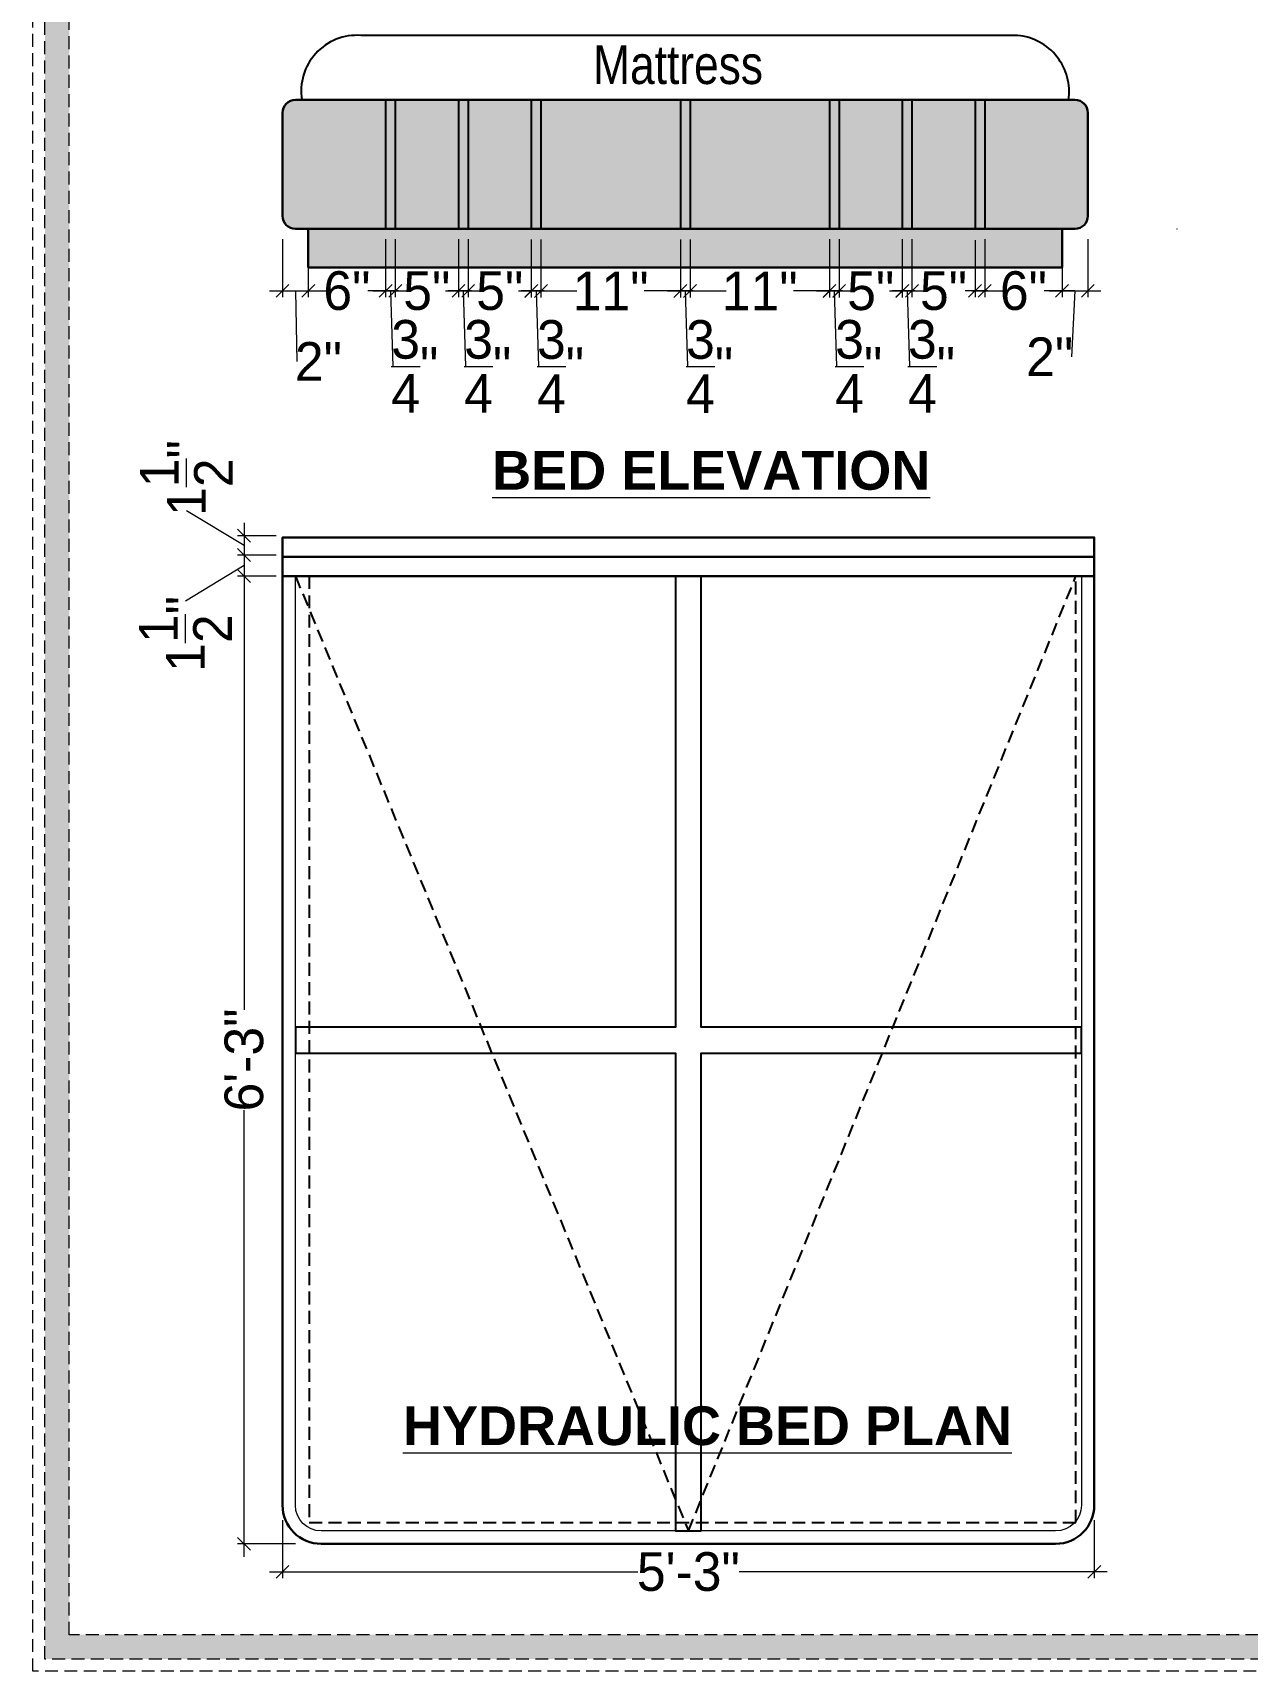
# Model space of a CAD drawing. Header units: millimetres. Extents: x 35877 to 3066687, y -650199 to -40525.
# Drawn here: x 145885 to 145979.2, y -180213.9 to -180086.8 of the extents above; entities that cross this region are included whole.
import ezdxf

# ---------------------------------------------------------------- set-up
doc = ezdxf.new("R2010")
doc.units = ezdxf.units.MM
doc.header["$MEASUREMENT"] = 0
doc.header["$PDMODE"] = 35
for name, pattern in [('00 . GROUND FLOOR$0$DASHED', [0.75, 0.5, -0.25]), ('DASHED', [0.75, 0.5, -0.25]), ('DASHEDX2', [1.5, 1, -0.5])]:
    doc.linetypes.add(name, pattern=pattern)
doc.layers.get('Defpoints').update_dxf_attribs({"color": 220})
for name, color, linetype, lineweight in [('$TD_AUDIT_GENERATED_(A0BDF17)', 32, 'Continuous', 30), ('DIM.', 250, 'Continuous', 13), ('Dimension', 10, 'DASHEDX2', 20), ('FUR1', 22, 'Continuous', 0), ('FURNITURE', 32, 'Continuous', 9), ('furniture dimensions', 1, 'DASHED', 0), ('wall', 7, 'Continuous', 30)]:
    doc.layers.add(name, color=color, linetype=linetype, lineweight=lineweight)
doc.layers.add('AR HATCH-7', color=7, linetype='Continuous')
doc.styles.add('century g', font='GOTHIC.TTF')
doc.styles.get("Standard").update_dxf_attribs({"font": 'arial.ttf', "height": 6})
doc.styles.add('style4', font='ARIALN.TTF')
doc.dimstyles.new('Archana', dxfattribs={"dimtxt": 2, "dimasz": 0.75, "dimexe": 0.5, "dimexo": 0.5, "dimgap": 0, "dimtad": 0, "dimzin": 0, "dimdsep": 46, "dimlunit": 4, "dimtxsty": 'century g', "dimblk": 'OBLIQUE', "dimcen": 0, "dimdle": 1, "dimclrd": 256, "dimclre": 256, "dimclrt": 256, "dimadec": 0, "dimazin": 0, "dimtfac": 1, "dimtofl": 0, "dimtmove": 1, "dimatfit": 3, "dimfxl": 1, "dimfxlon": 1, "dimtolj": 1, "dimtzin": 0, "dimlwd": -1, "dimlwe": -1, "dimarcsym": 0})

# ---------------------------------------------------------------- blocks, each defined once
blk = doc.blocks.new('_Oblique')
at = {"layer": 'wall', "color": 0, "lineweight": -2}
blk.add_line((-0.5, -0.5), (0.5, 0.5), dxfattribs=at)
blk = doc.blocks.new('*D727')
at = {"layer": 'Defpoints', "color": 0, "linetype": 'Continuous', "lineweight": 0, "transparency": 16777216}
for p in [(145904.36, -180100.98, 0.01), (145906.36, -180101.98, 0.01), (145906.36, -180106.79)]:
    blk.add_point(p, dxfattribs=at)
at = {"layer": 'furniture dimensions', "color": 5, "linetype": 'ByBlock', "transparency": 16777216}
blk.add_line((145904.36, -180102.79), (145904.36, -180107.29), dxfattribs=at)
at = {"layer": 'furniture dimensions', "color": 5, "linetype": 'Continuous', "transparency": 16777216}
for p, q in [((145906.36, -180102.79), (145906.36, -180107.29)), ((145903.36, -180106.79), (145907.36, -180106.79)), ((145905.36, -180106.79), (145905.46, -180112.26))]:
    blk.add_line(p, q, dxfattribs=at)
at = {"layer": 'furniture dimensions', "color": 5, "linetype": 'Continuous', "transparency": 16777216, "rotation": 180}
blk.add_blockref('_Oblique', (145904.36, -180106.79), dxfattribs=at)
at = {"layer": 'furniture dimensions', "color": 5, "linetype": 'Continuous', "transparency": 16777216}
blk.add_blockref('_Oblique', (145906.36, -180106.79), dxfattribs=at)
at = {"layer": 'furniture dimensions', "linetype": 'Continuous', "lineweight": 0, "transparency": 16777216, "insert": (145907.15, -180112.26), "char_height": 3, "attachment_point": 5, "style": 'century g'}
blk.add_mtext('\\A1;2"', dxfattribs=at)
blk = doc.blocks.new('*D746')
at = {"layer": 'Defpoints', "color": 0, "linetype": 'Continuous', "lineweight": 0, "transparency": 16777216}
for p in [(145904.36, -180127.28), (145901.38, -180128.91), (145904.36, -180128.91)]:
    blk.add_point(p, dxfattribs=at)
at = {"layer": 'furniture dimensions', "color": 5, "linetype": 'ByBlock', "transparency": 16777216}
blk.add_line((145903.86, -180127.28), (145900.88, -180127.28), dxfattribs=at)
at = {"layer": 'furniture dimensions', "color": 5, "linetype": 'Continuous', "transparency": 16777216}
for p, q in [((145901.38, -180126.28), (145901.38, -180129.91)), ((145901.38, -180128.1), (145896.83, -180130.86)), ((145903.86, -180128.91), (145900.88, -180128.91))]:
    blk.add_line(p, q, dxfattribs=at)
for p, rotation in [((145901.38, -180127.28), 90), ((145901.38, -180128.91), 270)]:
    blk.add_blockref('_Oblique', p, dxfattribs=dict(at, rotation=rotation))
at = {"layer": 'furniture dimensions', "linetype": 'Continuous', "lineweight": 0, "transparency": 16777216, "insert": (145896.83, -180133.4), "char_height": 3, "attachment_point": 5, "rotation": 90, "style": 'century g'}
blk.add_mtext('\\A1;1{\\H1x;\\S1/2;}"', dxfattribs=at)
blk = doc.blocks.new('*D747')
at = {"layer": 'Defpoints', "color": 0, "linetype": 'Continuous', "lineweight": 0, "transparency": 16777216}
for p in [(145904.36, -180125.78), (145901.38, -180127.28), (145904.36, -180127.28)]:
    blk.add_point(p, dxfattribs=at)
at = {"layer": 'furniture dimensions', "color": 5, "linetype": 'Continuous', "transparency": 16777216}
for p, q in [((145901.38, -180126.53), (145896.9, -180123.85)), ((145901.38, -180124.78), (145901.38, -180128.28)), ((145903.86, -180127.28), (145900.88, -180127.28))]:
    blk.add_line(p, q, dxfattribs=at)
at = {"layer": 'furniture dimensions', "color": 5, "linetype": 'ByBlock', "transparency": 16777216}
blk.add_line((145903.86, -180125.78), (145900.88, -180125.78), dxfattribs=at)
at = {"layer": 'furniture dimensions', "color": 5, "linetype": 'Continuous', "transparency": 16777216}
for p, rotation in [((145901.38, -180125.78), 90), ((145901.38, -180127.28), 270)]:
    blk.add_blockref('_Oblique', p, dxfattribs=dict(at, rotation=rotation))
at = {"layer": 'furniture dimensions', "linetype": 'Continuous', "lineweight": 0, "transparency": 16777216, "insert": (145896.9, -180121.31), "char_height": 3, "attachment_point": 5, "rotation": 90, "style": 'century g'}
blk.add_mtext('\\A1;1{\\H1x;\\S1/2;}"', dxfattribs=at)
blk = doc.blocks.new('*D748')
at = {"layer": 'Defpoints', "color": 0, "linetype": 'Continuous', "lineweight": 0, "transparency": 16777216}
for p in [(145904.36, -180128.91), (145901.38, -180203.98), (145917.65, -180203.98)]:
    blk.add_point(p, dxfattribs=at)
at = {"layer": 'furniture dimensions', "color": 5, "linetype": 'Continuous', "transparency": 16777216}
for p, q in [((145901.38, -180127.91), (145901.38, -180162.57)), ((145901.38, -180204.98), (145901.38, -180170.33)), ((145905.38, -180203.98), (145900.88, -180203.98))]:
    blk.add_line(p, q, dxfattribs=at)
at = {"layer": 'furniture dimensions', "color": 5, "linetype": 'ByBlock', "transparency": 16777216}
blk.add_line((145903.86, -180128.91), (145900.88, -180128.91), dxfattribs=at)
at = {"layer": 'furniture dimensions', "color": 5, "linetype": 'Continuous', "transparency": 16777216}
for p, rotation in [((145901.38, -180128.91), 90), ((145901.38, -180203.98), 270)]:
    blk.add_blockref('_Oblique', p, dxfattribs=dict(at, rotation=rotation))
at = {"layer": 'furniture dimensions', "linetype": 'Continuous', "lineweight": 0, "transparency": 16777216, "insert": (145901.38, -180166.45), "char_height": 3, "attachment_point": 5, "rotation": 90, "style": 'century g'}
blk.add_mtext('\\A1;6\'-3"', dxfattribs=at)
blk = doc.blocks.new('*D749')
at = {"layer": 'Defpoints', "color": 0, "linetype": 'Continuous', "lineweight": 0, "transparency": 16777216}
for p in [(145904.36, -180196.99), (145967.36, -180196.99), (145967.36, -180206.15)]:
    blk.add_point(p, dxfattribs=at)
at = {"layer": 'furniture dimensions', "color": 5, "linetype": 'ByBlock', "transparency": 16777216}
blk.add_line((145904.36, -180202.15), (145904.36, -180206.65), dxfattribs=at)
at = {"layer": 'furniture dimensions', "color": 5, "linetype": 'Continuous', "transparency": 16777216}
for p, q in [((145967.36, -180202.15), (145967.36, -180206.65)), ((145903.36, -180206.15), (145931.93, -180206.15)), ((145968.36, -180206.15), (145939.8, -180206.15))]:
    blk.add_line(p, q, dxfattribs=at)
at = {"layer": 'furniture dimensions', "color": 5, "linetype": 'Continuous', "transparency": 16777216, "rotation": 180}
blk.add_blockref('_Oblique', (145904.36, -180206.15), dxfattribs=at)
at = {"layer": 'furniture dimensions', "color": 5, "linetype": 'Continuous', "transparency": 16777216}
blk.add_blockref('_Oblique', (145967.36, -180206.15), dxfattribs=at)
at = {"layer": 'furniture dimensions', "linetype": 'Continuous', "lineweight": 0, "transparency": 16777216, "insert": (145935.86, -180206.15), "char_height": 3, "attachment_point": 5, "style": 'century g'}
blk.add_mtext('\\A1;5\'-3"', dxfattribs=at)
blk = doc.blocks.new('*D715')
at = {"layer": 'Defpoints', "color": 0, "linetype": 'Continuous', "lineweight": 0, "transparency": 16777216}
for p in [(145912.36, -180101.97, -0.01), (145913.11, -180101.97, -0.01), (145913.11, -180106.79)]:
    blk.add_point(p, dxfattribs=at)
at = {"layer": 'furniture dimensions', "color": 5, "linetype": 'ByBlock', "transparency": 16777216}
blk.add_line((145912.36, -180102.79), (145912.36, -180107.29), dxfattribs=at)
at = {"layer": 'furniture dimensions', "color": 5, "linetype": 'Continuous', "transparency": 16777216}
for p, q in [((145913.11, -180102.79), (145913.11, -180107.29)), ((145911.36, -180106.79), (145914.11, -180106.79)), ((145912.74, -180106.79), (145912.92, -180112.65))]:
    blk.add_line(p, q, dxfattribs=at)
at = {"layer": 'furniture dimensions', "color": 5, "linetype": 'Continuous', "transparency": 16777216, "rotation": 180}
blk.add_blockref('_Oblique', (145912.36, -180106.79), dxfattribs=at)
at = {"layer": 'furniture dimensions', "color": 5, "linetype": 'Continuous', "transparency": 16777216}
blk.add_blockref('_Oblique', (145913.11, -180106.79), dxfattribs=at)
at = {"layer": 'furniture dimensions', "linetype": 'Continuous', "lineweight": 0, "transparency": 16777216, "insert": (145914.63, -180112.65), "char_height": 3, "attachment_point": 5, "style": 'century g'}
blk.add_mtext('\\A1;{\\H1x;\\S3/4;}"', dxfattribs=at)
blk = doc.blocks.new('*D716')
at = {"layer": 'Defpoints', "color": 0, "linetype": 'Continuous', "lineweight": 0, "transparency": 16777216}
for p in [(145913.11, -180101.97, -0.01), (145918.02, -180101.98, -0.88), (145918.02, -180106.79)]:
    blk.add_point(p, dxfattribs=at)
at = {"layer": 'furniture dimensions', "color": 5, "linetype": 'ByBlock', "transparency": 16777216}
blk.add_line((145913.11, -180102.79), (145913.11, -180107.29), dxfattribs=at)
at = {"layer": 'furniture dimensions', "color": 5, "linetype": 'Continuous', "transparency": 16777216}
for p, q in [((145918.02, -180102.85), (145918.02, -180107.29)), ((145912.11, -180106.79), (145913.89, -180106.79)), ((145919.02, -180106.79), (145917.23, -180106.79))]:
    blk.add_line(p, q, dxfattribs=at)
at = {"layer": 'furniture dimensions', "color": 5, "linetype": 'Continuous', "transparency": 16777216, "rotation": 180}
blk.add_blockref('_Oblique', (145913.11, -180106.79), dxfattribs=at)
at = {"layer": 'furniture dimensions', "color": 5, "linetype": 'Continuous', "transparency": 16777216}
blk.add_blockref('_Oblique', (145918.02, -180106.79), dxfattribs=at)
at = {"layer": 'furniture dimensions', "linetype": 'Continuous', "lineweight": 0, "transparency": 16777216, "insert": (145915.56, -180106.79), "char_height": 3, "attachment_point": 5, "style": 'century g'}
blk.add_mtext('\\A1;5"', dxfattribs=at)
blk = doc.blocks.new('*D717')
at = {"layer": 'Defpoints', "color": 0, "linetype": 'Continuous', "lineweight": 0, "transparency": 16777216}
for p in [(145918.02, -180101.98, -0.01), (145918.77, -180101.98, -0.01), (145918.77, -180106.79)]:
    blk.add_point(p, dxfattribs=at)
at = {"layer": 'furniture dimensions', "color": 5, "linetype": 'ByBlock', "transparency": 16777216}
blk.add_line((145918.02, -180102.79), (145918.02, -180107.29), dxfattribs=at)
at = {"layer": 'furniture dimensions', "color": 5, "linetype": 'Continuous', "transparency": 16777216}
for p, q in [((145918.77, -180102.79), (145918.77, -180107.29)), ((145917.02, -180106.79), (145919.77, -180106.79)), ((145918.39, -180106.79), (145918.57, -180112.65))]:
    blk.add_line(p, q, dxfattribs=at)
at = {"layer": 'furniture dimensions', "color": 5, "linetype": 'Continuous', "transparency": 16777216, "rotation": 180}
blk.add_blockref('_Oblique', (145918.02, -180106.79), dxfattribs=at)
at = {"layer": 'furniture dimensions', "color": 5, "linetype": 'Continuous', "transparency": 16777216}
blk.add_blockref('_Oblique', (145918.77, -180106.79), dxfattribs=at)
at = {"layer": 'furniture dimensions', "linetype": 'Continuous', "lineweight": 0, "transparency": 16777216, "insert": (145920.29, -180112.65), "char_height": 3, "attachment_point": 5, "style": 'century g'}
blk.add_mtext('\\A1;{\\H1x;\\S3/4;}"', dxfattribs=at)
blk = doc.blocks.new('*D718')
at = {"layer": 'Defpoints', "color": 0, "linetype": 'Continuous', "lineweight": 0, "transparency": 16777216}
for p in [(145923.67, -180101.98, -0.01), (145924.42, -180101.98, -0.01), (145924.42, -180106.8)]:
    blk.add_point(p, dxfattribs=at)
at = {"layer": 'furniture dimensions', "color": 5, "linetype": 'ByBlock', "transparency": 16777216}
blk.add_line((145923.67, -180102.8), (145923.67, -180107.3), dxfattribs=at)
at = {"layer": 'furniture dimensions', "color": 5, "linetype": 'Continuous', "transparency": 16777216}
for p, q in [((145924.42, -180102.8), (145924.42, -180107.3)), ((145922.67, -180106.8), (145925.42, -180106.8)), ((145924.04, -180106.8), (145924.23, -180112.66))]:
    blk.add_line(p, q, dxfattribs=at)
at = {"layer": 'furniture dimensions', "color": 5, "linetype": 'Continuous', "transparency": 16777216, "rotation": 180}
blk.add_blockref('_Oblique', (145923.67, -180106.8), dxfattribs=at)
at = {"layer": 'furniture dimensions', "color": 5, "linetype": 'Continuous', "transparency": 16777216}
blk.add_blockref('_Oblique', (145924.42, -180106.8), dxfattribs=at)
at = {"layer": 'furniture dimensions', "linetype": 'Continuous', "lineweight": 0, "transparency": 16777216, "insert": (145925.94, -180112.66), "char_height": 3, "attachment_point": 5, "style": 'century g'}
blk.add_mtext('\\A1;{\\H1x;\\S3/4;}"', dxfattribs=at)
blk = doc.blocks.new('*D719')
at = {"layer": 'Defpoints', "color": 0, "linetype": 'Continuous', "lineweight": 0, "transparency": 16777216}
for p in [(145935.24, -180101.98, -0.01), (145935.99, -180101.98, -0.01), (145935.99, -180106.8)]:
    blk.add_point(p, dxfattribs=at)
at = {"layer": 'furniture dimensions', "color": 5, "linetype": 'ByBlock', "transparency": 16777216}
blk.add_line((145935.24, -180102.8), (145935.24, -180107.3), dxfattribs=at)
at = {"layer": 'furniture dimensions', "color": 5, "linetype": 'Continuous', "transparency": 16777216}
for p, q in [((145935.99, -180102.8), (145935.99, -180107.3)), ((145934.24, -180106.8), (145936.99, -180106.8)), ((145935.61, -180106.8), (145935.8, -180112.66))]:
    blk.add_line(p, q, dxfattribs=at)
at = {"layer": 'furniture dimensions', "color": 5, "linetype": 'Continuous', "transparency": 16777216, "rotation": 180}
blk.add_blockref('_Oblique', (145935.24, -180106.8), dxfattribs=at)
at = {"layer": 'furniture dimensions', "color": 5, "linetype": 'Continuous', "transparency": 16777216}
blk.add_blockref('_Oblique', (145935.99, -180106.8), dxfattribs=at)
at = {"layer": 'furniture dimensions', "linetype": 'Continuous', "lineweight": 0, "transparency": 16777216, "insert": (145937.51, -180112.66), "char_height": 3, "attachment_point": 5, "style": 'century g'}
blk.add_mtext('\\A1;{\\H1x;\\S3/4;}"', dxfattribs=at)
blk = doc.blocks.new('*D720')
at = {"layer": 'Defpoints', "color": 0, "linetype": 'Continuous', "lineweight": 0, "transparency": 16777216}
for p in [(145946.81, -180101.98, -0.01), (145947.56, -180101.98, -0.01), (145947.56, -180106.79)]:
    blk.add_point(p, dxfattribs=at)
at = {"layer": 'furniture dimensions', "color": 5, "linetype": 'ByBlock', "transparency": 16777216}
blk.add_line((145946.81, -180102.79), (145946.81, -180107.29), dxfattribs=at)
at = {"layer": 'furniture dimensions', "color": 5, "linetype": 'Continuous', "transparency": 16777216}
for p, q in [((145947.56, -180102.79), (145947.56, -180107.29)), ((145945.81, -180106.79), (145948.56, -180106.79)), ((145947.18, -180106.79), (145947.36, -180112.65))]:
    blk.add_line(p, q, dxfattribs=at)
at = {"layer": 'furniture dimensions', "color": 5, "linetype": 'Continuous', "transparency": 16777216, "rotation": 180}
blk.add_blockref('_Oblique', (145946.81, -180106.79), dxfattribs=at)
at = {"layer": 'furniture dimensions', "color": 5, "linetype": 'Continuous', "transparency": 16777216}
blk.add_blockref('_Oblique', (145947.56, -180106.79), dxfattribs=at)
at = {"layer": 'furniture dimensions', "linetype": 'Continuous', "lineweight": 0, "transparency": 16777216, "insert": (145949.08, -180112.65), "char_height": 3, "attachment_point": 5, "style": 'century g'}
blk.add_mtext('\\A1;{\\H1x;\\S3/4;}"', dxfattribs=at)
blk = doc.blocks.new('*D721')
at = {"layer": 'Defpoints', "color": 0, "linetype": 'Continuous', "lineweight": 0, "transparency": 16777216}
for p in [(145952.46, -180101.98, -0.01), (145953.21, -180101.98, -0.01), (145953.21, -180106.79)]:
    blk.add_point(p, dxfattribs=at)
at = {"layer": 'furniture dimensions', "color": 5, "linetype": 'ByBlock', "transparency": 16777216}
blk.add_line((145952.46, -180102.79), (145952.46, -180107.29), dxfattribs=at)
at = {"layer": 'furniture dimensions', "color": 5, "linetype": 'Continuous', "transparency": 16777216}
for p, q in [((145953.21, -180102.79), (145953.21, -180107.29)), ((145951.46, -180106.79), (145954.21, -180106.79)), ((145952.83, -180106.79), (145953.02, -180112.65))]:
    blk.add_line(p, q, dxfattribs=at)
at = {"layer": 'furniture dimensions', "color": 5, "linetype": 'Continuous', "transparency": 16777216, "rotation": 180}
blk.add_blockref('_Oblique', (145952.46, -180106.79), dxfattribs=at)
at = {"layer": 'furniture dimensions', "color": 5, "linetype": 'Continuous', "transparency": 16777216}
blk.add_blockref('_Oblique', (145953.21, -180106.79), dxfattribs=at)
at = {"layer": 'furniture dimensions', "linetype": 'Continuous', "lineweight": 0, "transparency": 16777216, "insert": (145954.73, -180112.65), "char_height": 3, "attachment_point": 5, "style": 'century g'}
blk.add_mtext('\\A1;{\\H1x;\\S3/4;}"', dxfattribs=at)
blk = doc.blocks.new('*D692')
at = {"layer": 'Defpoints', "color": 0, "linetype": 'Continuous', "lineweight": 0, "transparency": 16777216}
for p in [(145918.77, -180101.97, -0.01), (145923.67, -180101.98, -0.88), (145923.67, -180106.79)]:
    blk.add_point(p, dxfattribs=at)
at = {"layer": 'furniture dimensions', "color": 5, "linetype": 'ByBlock', "transparency": 16777216}
blk.add_line((145918.77, -180102.79), (145918.77, -180107.29), dxfattribs=at)
at = {"layer": 'furniture dimensions', "color": 5, "linetype": 'Continuous', "transparency": 16777216}
for p, q in [((145923.67, -180102.85), (145923.67, -180107.29)), ((145917.77, -180106.79), (145919.55, -180106.79)), ((145924.67, -180106.79), (145922.89, -180106.79))]:
    blk.add_line(p, q, dxfattribs=at)
at = {"layer": 'furniture dimensions', "color": 5, "linetype": 'Continuous', "transparency": 16777216, "rotation": 180}
blk.add_blockref('_Oblique', (145918.77, -180106.79), dxfattribs=at)
at = {"layer": 'furniture dimensions', "color": 5, "linetype": 'Continuous', "transparency": 16777216}
blk.add_blockref('_Oblique', (145923.67, -180106.79), dxfattribs=at)
at = {"layer": 'furniture dimensions', "linetype": 'Continuous', "lineweight": 0, "transparency": 16777216, "insert": (145921.22, -180106.79), "char_height": 3, "attachment_point": 5, "style": 'century g'}
blk.add_mtext('\\A1;5"', dxfattribs=at)
blk = doc.blocks.new('*D693')
at = {"layer": 'Defpoints', "color": 0, "linetype": 'Continuous', "lineweight": 0, "transparency": 16777216}
for p in [(145924.42, -180101.98, -0.01), (145935.24, -180101.98, 1.72), (145935.24, -180106.8)]:
    blk.add_point(p, dxfattribs=at)
at = {"layer": 'furniture dimensions', "color": 5, "linetype": 'ByBlock', "transparency": 16777216}
blk.add_line((145924.42, -180102.8), (145924.42, -180107.3), dxfattribs=at)
at = {"layer": 'furniture dimensions', "color": 5, "linetype": 'Continuous', "transparency": 16777216}
for p, q in [((145935.24, -180103.01), (145935.24, -180107.3)), ((145923.42, -180106.8), (145927.21, -180106.8)), ((145936.24, -180106.8), (145932.44, -180106.8))]:
    blk.add_line(p, q, dxfattribs=at)
at = {"layer": 'furniture dimensions', "color": 5, "linetype": 'Continuous', "transparency": 16777216, "rotation": 180}
blk.add_blockref('_Oblique', (145924.42, -180106.8), dxfattribs=at)
at = {"layer": 'furniture dimensions', "color": 5, "linetype": 'Continuous', "transparency": 16777216}
blk.add_blockref('_Oblique', (145935.24, -180106.8), dxfattribs=at)
at = {"layer": 'furniture dimensions', "linetype": 'Continuous', "lineweight": 0, "transparency": 16777216, "insert": (145929.83, -180106.8), "char_height": 3, "attachment_point": 5, "style": 'century g'}
blk.add_mtext('\\A1;11"', dxfattribs=at)
blk = doc.blocks.new('*D694')
at = {"layer": 'Defpoints', "color": 0, "linetype": 'Continuous', "lineweight": 0, "transparency": 16777216}
for p in [(145935.99, -180101.98, 1.72), (145946.81, -180101.98, -0.01), (145935.99, -180106.8)]:
    blk.add_point(p, dxfattribs=at)
at = {"layer": 'furniture dimensions', "color": 5, "linetype": 'Continuous', "transparency": 16777216}
for p, q in [((145935.99, -180103.01), (145935.99, -180107.3)), ((145934.99, -180106.8), (145938.78, -180106.8)), ((145947.81, -180106.8), (145944.01, -180106.8))]:
    blk.add_line(p, q, dxfattribs=at)
at = {"layer": 'furniture dimensions', "color": 5, "linetype": 'ByBlock', "transparency": 16777216}
blk.add_line((145946.81, -180102.8), (145946.81, -180107.3), dxfattribs=at)
at = {"layer": 'furniture dimensions', "color": 5, "linetype": 'Continuous', "transparency": 16777216, "rotation": 180}
blk.add_blockref('_Oblique', (145935.99, -180106.8), dxfattribs=at)
at = {"layer": 'furniture dimensions', "color": 5, "linetype": 'Continuous', "transparency": 16777216}
blk.add_blockref('_Oblique', (145946.81, -180106.8), dxfattribs=at)
at = {"layer": 'furniture dimensions', "linetype": 'Continuous', "lineweight": 0, "transparency": 16777216, "insert": (145941.4, -180106.8), "char_height": 3, "attachment_point": 5, "style": 'century g'}
blk.add_mtext('\\A1;11"', dxfattribs=at)
blk = doc.blocks.new('*D695')
at = {"layer": 'Defpoints', "color": 0, "linetype": 'Continuous', "lineweight": 0, "transparency": 16777216}
for p in [(145947.56, -180101.98, -0.01), (145952.46, -180101.99, -0.88), (145952.46, -180106.8)]:
    blk.add_point(p, dxfattribs=at)
at = {"layer": 'furniture dimensions', "color": 5, "linetype": 'ByBlock', "transparency": 16777216}
blk.add_line((145947.56, -180102.8), (145947.56, -180107.3), dxfattribs=at)
at = {"layer": 'furniture dimensions', "color": 5, "linetype": 'Continuous', "transparency": 16777216}
for p, q in [((145952.46, -180102.86), (145952.46, -180107.3)), ((145946.56, -180106.8), (145948.34, -180106.8)), ((145953.46, -180106.8), (145951.68, -180106.8))]:
    blk.add_line(p, q, dxfattribs=at)
at = {"layer": 'furniture dimensions', "color": 5, "linetype": 'Continuous', "transparency": 16777216, "rotation": 180}
blk.add_blockref('_Oblique', (145947.56, -180106.8), dxfattribs=at)
at = {"layer": 'furniture dimensions', "color": 5, "linetype": 'Continuous', "transparency": 16777216}
blk.add_blockref('_Oblique', (145952.46, -180106.8), dxfattribs=at)
at = {"layer": 'furniture dimensions', "linetype": 'Continuous', "lineweight": 0, "transparency": 16777216, "insert": (145950.01, -180106.8), "char_height": 3, "attachment_point": 5, "style": 'century g'}
blk.add_mtext('\\A1;5"', dxfattribs=at)
blk = doc.blocks.new('*D696')
at = {"layer": 'Defpoints', "color": 0, "linetype": 'Continuous', "lineweight": 0, "transparency": 16777216}
for p in [(145953.21, -180101.98, -0.01), (145958.11, -180101.98, -0.88), (145958.11, -180106.79)]:
    blk.add_point(p, dxfattribs=at)
at = {"layer": 'furniture dimensions', "color": 5, "linetype": 'ByBlock', "transparency": 16777216}
blk.add_line((145953.21, -180102.79), (145953.21, -180107.29), dxfattribs=at)
at = {"layer": 'furniture dimensions', "color": 5, "linetype": 'Continuous', "transparency": 16777216}
for p, q in [((145958.11, -180102.85), (145958.11, -180107.29)), ((145952.21, -180106.79), (145953.99, -180106.79)), ((145959.11, -180106.79), (145957.33, -180106.79))]:
    blk.add_line(p, q, dxfattribs=at)
at = {"layer": 'furniture dimensions', "color": 5, "linetype": 'Continuous', "transparency": 16777216, "rotation": 180}
blk.add_blockref('_Oblique', (145953.21, -180106.79), dxfattribs=at)
at = {"layer": 'furniture dimensions', "color": 5, "linetype": 'Continuous', "transparency": 16777216}
blk.add_blockref('_Oblique', (145958.11, -180106.79), dxfattribs=at)
at = {"layer": 'furniture dimensions', "linetype": 'Continuous', "lineweight": 0, "transparency": 16777216, "insert": (145955.66, -180106.79), "char_height": 3, "attachment_point": 5, "style": 'century g'}
blk.add_mtext('\\A1;5"', dxfattribs=at)
blk = doc.blocks.new('*D697')
at = {"layer": 'Defpoints', "color": 0, "linetype": 'Continuous', "lineweight": 0, "transparency": 16777216}
for p in [(145958.86, -180101.97, -0.01), (145964.86, -180101.98), (145964.86, -180106.79)]:
    blk.add_point(p, dxfattribs=at)
at = {"layer": 'furniture dimensions', "color": 5, "linetype": 'ByBlock', "transparency": 16777216}
blk.add_line((145958.86, -180102.79), (145958.86, -180107.29), dxfattribs=at)
at = {"layer": 'furniture dimensions', "color": 5, "linetype": 'Continuous', "transparency": 16777216}
for p, q in [((145964.86, -180102.79), (145964.86, -180107.29)), ((145957.86, -180106.79), (145960.25, -180106.79)), ((145965.86, -180106.79), (145963.48, -180106.79))]:
    blk.add_line(p, q, dxfattribs=at)
at = {"layer": 'furniture dimensions', "color": 5, "linetype": 'Continuous', "transparency": 16777216, "rotation": 180}
blk.add_blockref('_Oblique', (145958.86, -180106.79), dxfattribs=at)
at = {"layer": 'furniture dimensions', "color": 5, "linetype": 'Continuous', "transparency": 16777216}
blk.add_blockref('_Oblique', (145964.86, -180106.79), dxfattribs=at)
at = {"layer": 'furniture dimensions', "linetype": 'Continuous', "lineweight": 0, "transparency": 16777216, "insert": (145961.86, -180106.79), "char_height": 3, "attachment_point": 5, "style": 'century g'}
blk.add_mtext('\\A1;6"', dxfattribs=at)
blk = doc.blocks.new('*D698')
at = {"layer": 'Defpoints', "color": 0, "linetype": 'Continuous', "lineweight": 0, "transparency": 16777216}
for p in [(145966.86, -180098.65), (145964.86, -180101.98), (145966.86, -180106.79)]:
    blk.add_point(p, dxfattribs=at)
at = {"layer": 'furniture dimensions', "color": 5, "linetype": 'ByBlock', "transparency": 16777216}
blk.add_line((145964.86, -180102.79), (145964.86, -180107.29), dxfattribs=at)
at = {"layer": 'furniture dimensions', "color": 5, "linetype": 'Continuous', "transparency": 16777216}
for p, q in [((145966.86, -180102.79), (145966.86, -180107.29)), ((145963.86, -180106.79), (145967.86, -180106.79)), ((145965.86, -180106.79), (145965.59, -180111.9))]:
    blk.add_line(p, q, dxfattribs=at)
at = {"layer": 'furniture dimensions', "color": 5, "linetype": 'Continuous', "transparency": 16777216, "rotation": 180}
blk.add_blockref('_Oblique', (145964.86, -180106.79), dxfattribs=at)
at = {"layer": 'furniture dimensions', "color": 5, "linetype": 'Continuous', "transparency": 16777216}
blk.add_blockref('_Oblique', (145966.86, -180106.79), dxfattribs=at)
at = {"layer": 'furniture dimensions', "linetype": 'Continuous', "lineweight": 0, "transparency": 16777216, "insert": (145963.9, -180111.9), "char_height": 3, "attachment_point": 5, "style": 'century g'}
blk.add_mtext('\\A1;2"', dxfattribs=at)
blk = doc.blocks.new('*D699')
at = {"layer": 'Defpoints', "color": 0, "linetype": 'Continuous', "lineweight": 0, "transparency": 16777216}
for p in [(145906.36, -180104.98), (145912.36, -180105.04), (145912.36, -180106.79)]:
    blk.add_point(p, dxfattribs=at)
at = {"layer": 'furniture dimensions', "color": 5, "linetype": 'ByBlock', "transparency": 16777216}
blk.add_line((145906.36, -180105.48), (145906.36, -180107.29), dxfattribs=at)
at = {"layer": 'furniture dimensions', "color": 5, "linetype": 'Continuous', "transparency": 16777216}
for p, q in [((145912.36, -180105.54), (145912.36, -180107.29)), ((145905.36, -180106.79), (145907.75, -180106.79)), ((145913.36, -180106.79), (145910.98, -180106.79))]:
    blk.add_line(p, q, dxfattribs=at)
at = {"layer": 'furniture dimensions', "color": 5, "linetype": 'Continuous', "transparency": 16777216, "rotation": 180}
blk.add_blockref('_Oblique', (145906.36, -180106.79), dxfattribs=at)
at = {"layer": 'furniture dimensions', "color": 5, "linetype": 'Continuous', "transparency": 16777216}
blk.add_blockref('_Oblique', (145912.36, -180106.79), dxfattribs=at)
at = {"layer": 'furniture dimensions', "linetype": 'Continuous', "lineweight": 0, "transparency": 16777216, "insert": (145909.36, -180106.79), "char_height": 3, "attachment_point": 5, "style": 'century g'}
blk.add_mtext('\\A1;6"', dxfattribs=at)

msp = doc.modelspace()

# ---------------------------------------------------------------- hatches: boundary and pattern name
at = {"layer": 'AR HATCH-7', "lineweight": 30, "true_color": 0xd29380, "transparency": 33554687}
h = msp.add_hatch(color=33, dxfattribs=at)
h.dxf.hatch_style = 1
h.paths.add_polyline_path([(145946.806, -180091.9806), (145935.9875, -180091.9806), (145935.9875, -180101.9805), (145946.806, -180101.9805)])
h.paths.add_polyline_path([(145952.4592, -180091.9806), (145947.556, -180091.9806), (145947.556, -180101.9805), (145952.4592, -180101.9805)])
h.paths.add_polyline_path([(145958.1125, -180091.9806), (145953.2092, -180091.9806), (145953.2092, -180101.9805), (145958.1125, -180101.9805)])
h.paths.add_polyline_path([(145966.8625, -180092.9806, 0.41421356), (145965.8625, -180091.9806), (145958.8625, -180091.9806), (145958.8625, -180101.9805), (145965.8625, -180101.9805, 0.41421356), (145966.8625, -180100.9805)])
h.paths.add_polyline_path([(145935.2375, -180091.9806), (145924.4191, -180091.9806), (145924.4191, -180101.9805), (145935.2375, -180101.9805)])
h.paths.add_polyline_path([(145923.6691, -180091.9806), (145918.7658, -180091.9806), (145918.7658, -180101.9805), (145923.6691, -180101.9805)])
h.paths.add_polyline_path([(145918.0158, -180091.9806), (145913.1125, -180091.9806), (145913.1125, -180101.9805), (145918.0158, -180101.9805)])
h.paths.add_polyline_path([(145912.3625, -180091.9806), (145905.3625, -180091.9806, 0.41421356), (145904.3625, -180092.9806), (145904.3625, -180100.9805, 0.41421356), (145905.3625, -180101.9805), (145912.3625, -180101.9805)])
at = {"layer": 'AR HATCH-7', "lineweight": 30, "true_color": 0xdec05f, "transparency": 33554687}
h = msp.add_hatch(color=53, dxfattribs=at)
h.dxf.hatch_style = 1
h.paths.add_polyline_path([(145912.3625, -180091.9734), (145913.1125, -180091.9734), (145913.1125, -180101.9734), (145912.3625, -180101.9734)])
h = msp.add_hatch(color=53, dxfattribs=at)
h.dxf.hatch_style = 1
h.paths.add_polyline_path([(145918.0158, -180091.9775), (145918.7658, -180091.9775), (145918.7658, -180101.9775), (145918.0158, -180101.9775)])
h = msp.add_hatch(color=53, dxfattribs=at)
h.dxf.hatch_style = 1
h.paths.add_polyline_path([(145923.6691, -180091.9847), (145924.4191, -180091.9847), (145924.4191, -180101.9846), (145923.6691, -180101.9846)])
h = msp.add_hatch(color=53, dxfattribs=at)
h.dxf.hatch_style = 1
h.paths.add_polyline_path([(145935.9875, -180091.9861), (145935.2375, -180091.9861), (145935.2375, -180101.986), (145935.9875, -180101.986)])
h = msp.add_hatch(color=53, dxfattribs=at)
h.dxf.hatch_style = 1
h.paths.add_polyline_path([(145947.556, -180091.9847), (145946.806, -180091.9847), (145946.806, -180101.9846), (145947.556, -180101.9846)])
h = msp.add_hatch(color=53, dxfattribs=at)
h.dxf.hatch_style = 1
h.paths.add_polyline_path([(145953.2092, -180091.9775), (145952.4592, -180091.9775), (145952.4592, -180101.9775), (145953.2092, -180101.9775)])
h = msp.add_hatch(color=53, dxfattribs=at)
h.dxf.hatch_style = 1
h.paths.add_polyline_path([(145958.8625, -180091.9734), (145958.1125, -180091.9734), (145958.1125, -180101.9734), (145958.8625, -180101.9734)])
at = {"layer": 'AR HATCH-7', "lineweight": 30, "true_color": 0xc08768, "transparency": 33554653}
h = msp.add_hatch(color=23, dxfattribs=at)
h.dxf.hatch_style = 1
h.paths.add_polyline_path([(145964.8625, -180101.9805), (145906.3625, -180101.9805), (145906.3625, -180104.9806), (145964.8625, -180104.9806)])
at = {"layer": 'Dimension', "true_color": 0xd39e00, "transparency": 33554687}
h = msp.add_hatch(color=42, dxfattribs=at)
h.paths.add_polyline_path([(145885.9207, -180212.9217), (146154.4882, -180212.9217), (146154.4882, -180023.8837), (145885.9207, -180023.8837)])
h.paths.add_polyline_path([(145887.8056, -180211.0369), (146152.6034, -180211.0369), (146152.6034, -180025.7685), (145887.8056, -180025.7685)], flags=16)

# ---------------------------------------------------------------- linework, layer by layer
at = {"layer": '$TD_AUDIT_GENERATED_(A0BDF17)', "linetype": '00 . GROUND FLOOR$0$DASHED', "lineweight": 25, "ltscale": 2, "transparency": 33554687}
for p, q in [((145905.3625, -180128.9141, 3.7123), (145935.8625, -180202.9824, 3.7123)), ((145935.8625, -180202.9824, 3.7123), (145965.9396, -180128.9141, 3.7123))]:
    msp.add_line(p, q, dxfattribs=at)
at = {"layer": '$TD_AUDIT_GENERATED_(A0BDF17)', "linetype": '00 . GROUND FLOOR$0$DASHED', "lineweight": 25, "ltscale": 2, "transparency": 33554687, "elevation": 3.7123}
msp.add_lwpolyline([(145906.4301, -180128.9141), (145906.4301, -180202.3335), (145965.9396, -180202.3326), (145965.9396, -180128.9131)], dxfattribs=at)
at = {"layer": 'Dimension', "color": 42, "true_color": 0xd39e00, "transparency": 33554687, "elevation": 3.8311}
for points in [[(145884.9783, -180022.9413), (146155.4307, -180022.9413), (146155.4307, -180213.8642), (145884.9783, -180213.8642)], [(145885.9207, -180023.8837), (146154.4882, -180023.8837), (146154.4882, -180212.9217), (145885.9207, -180212.9217)], [(145887.8056, -180025.7685), (146152.6034, -180025.7685), (146152.6034, -180211.0369), (145887.8056, -180211.0369)]]:
    msp.add_lwpolyline(points, close=True, dxfattribs=at)
at = {"layer": 'FURNITURE', "lineweight": 25, "transparency": 33554687}
for p, q in [((145912.3625, -180091.9734, 3.7299), (145912.3625, -180101.9734, 3.7022)), ((145913.1125, -180091.9734, 3.7299), (145913.1125, -180101.9734, 3.7022)), ((145918.0158, -180091.9775, 2.8556), (145918.0158, -180101.9775, 2.828)), ((145918.7658, -180091.9775, 2.8556), (145918.7658, -180101.9775, 2.828)), ((145923.6691, -180091.9847, 1.9814), (145923.6691, -180101.9846, 1.9537)), ((145924.4191, -180091.9847, 1.9814), (145924.4191, -180101.9846, 1.9537)), ((145935.2375, -180091.9806, 3.7123), (145935.2375, -180101.9805, 3.6847)), ((145935.9875, -180091.9806, 3.7123), (145935.9875, -180101.9805, 3.6847)), ((145946.806, -180091.9847, 1.9814), (145946.806, -180101.9846, 1.9537)), ((145947.556, -180091.9847, 1.9814), (145947.556, -180101.9846, 1.9537)), ((145952.4592, -180091.9775, 2.8556), (145952.4592, -180101.9775, 2.828)), ((145953.2092, -180091.9775, 2.8556), (145953.2092, -180101.9775, 2.828)), ((145958.1125, -180091.9734, 3.7299), (145958.1125, -180101.9734, 3.7022)), ((145958.8625, -180091.9734, 3.7299), (145958.8625, -180101.9734, 3.7022)), ((145906.0542, -180101.9806, 3.3076), (145906.0542, -180102.0261, 3.3076)), ((145958.2691, -180101.9806, 4.115), (145958.2691, -180101.993, 4.115)), ((145973.7691, -180101.9806, 4.115), (145973.7691, -180101.993, 4.115))]:
    msp.add_line(p, q, dxfattribs=at)
at = {"layer": 'FURNITURE', "lineweight": 25, "transparency": 33554687, "elevation": 3.7123}
msp.add_lwpolyline([(145965.3625, -180091.9806, 0.43263597), (145961.4011, -180086.9831), (145910.4394, -180086.9781, 0.48329432), (145905.8625, -180091.9806)], format="xyb", dxfattribs=at)
at = {"layer": 'FURNITURE', "lineweight": 30, "transparency": 33554687, "elevation": 3.7123}
for points in [[(145905.3625, -180101.9805), (145965.8625, -180101.9805, 0.41421356), (145966.8625, -180100.9805), (145966.8625, -180092.9806, 0.41421356), (145965.8625, -180091.9806), (145905.3625, -180091.9806, 0.41421356), (145904.3625, -180092.9806), (145904.3625, -180100.9805, 0.41421356)], [(145964.3625, -180203.9824), (145907.3625, -180203.9824, -0.41421356), (145904.3625, -180200.9824), (145904.3625, -180125.9141), (145967.3625, -180125.9141), (145967.3625, -180200.9824, -0.41421356)]]:
    msp.add_lwpolyline(points, format="xyb", close=True, dxfattribs=at)
for points in [[(145906.3625, -180104.9806), (145964.8625, -180104.9806), (145964.8625, -180101.9805), (145906.3625, -180101.9805)], [(145904.3625, -180127.4141), (145967.3625, -180127.4141), (145967.3625, -180125.9141), (145904.3625, -180125.9141)], [(145967.3625, -180128.9141), (145904.3625, -180128.9141), (145904.3625, -180127.4141), (145967.3625, -180127.4141)]]:
    msp.add_lwpolyline(points, close=True, dxfattribs=at)
at = {"layer": 'FURNITURE', "transparency": 33554687, "elevation": 3.7123}
msp.add_lwpolyline([(145964.3625, -180202.9824), (145907.3625, -180202.9824, -0.41421356), (145905.3625, -180200.9824), (145905.3625, -180128.9141), (145966.3625, -180128.9141), (145966.3625, -180200.9824, -0.41421356)], format="xyb", close=True, dxfattribs=at)
at = {"layer": 'FURNITURE', "lineweight": 25, "transparency": 33554687, "elevation": 3.7123}
msp.add_lwpolyline([(145936.8625, -180202.9824), (145936.8625, -180165.9141), (145966.3625, -180165.9141), (145966.3625, -180163.9141), (145936.8625, -180163.9141), (145936.8625, -180128.9141), (145934.8625, -180128.9141), (145934.8625, -180163.9141), (145905.3625, -180163.9141), (145905.3625, -180165.9141), (145934.8625, -180165.9141), (145934.8625, -180202.9824)], close=True, dxfattribs=at)

# ---------------------------------------------------------------- texts
at = {"layer": 'DIM.', "color": 1, "transparency": 33554687, "char_height": 3, "attachment_point": 1}
for s, insert in [('{\\fArial|b1|i0|c0|p34;\\LBED ELEVATION}', (145920.6359, -180119.2132, 3.7123)), ('{\\fArial|b1|i0|c0|p34;\\LHYDRAULIC BED PLAN }', (145913.7112, -180193.3204, 3.7123))]:
    msp.add_mtext_dynamic_manual_height_columns(s, width=111.558836, gutter_width=1, heights=[0], dxfattribs=dict(at, insert=insert))
at = {"layer": 'FUR1', "color": 1, "transparency": 33554687, "insert": (145935.0604, -180089.2663, 4.1306), "char_height": 3, "width": 28.454272, "attachment_point": 5, "style": 'style4'}
msp.add_mtext('\\A1;Mattress', dxfattribs=at)

# ---------------------------------------------------------------- dimensions: what is measured, and where the dimension line sits
at = {"layer": 'furniture dimensions', "color": 5, "linetype": 'Continuous', "lineweight": 0, "transparency": 33554687}
for base, p1, p2, picture, middle in [((145966.8625, -180106.788, 3.7123), (145964.8625, -180101.9775, 3.7123), (145966.8625, -180098.6519, 3.7123), '*D698', (145965.5874, -180111.9011, 3.7123)), ((145906.3625, -180106.788, 3.7027), (145904.3625, -180100.9805, 3.7123), (145906.3625, -180101.9805, 3.7123), '*D727', (145905.4609, -180112.2624, 3.7027)), ((145913.1125, -180106.788, 3.7123), (145912.3625, -180101.9734, 3.7022), (145913.1125, -180101.9734, 3.7022), '*D715', (145912.9211, -180112.649, 3.7123)), ((145918.7658, -180106.7921, 2.838), (145918.0158, -180101.9775, 2.828), (145918.7658, -180101.9775, 2.828), '*D717', (145918.5744, -180112.6531, 2.838)), ((145924.4191, -180106.7992, 1.9638), (145923.6691, -180101.9846, 1.9537), (145924.4191, -180101.9846, 1.9537), '*D718', (145924.2277, -180112.6602, 1.9638)), ((145935.9875, -180106.795, 3.6947), (145935.2375, -180101.9805, 3.6847), (145935.9875, -180101.9805, 3.6847), '*D719', (145935.7961, -180112.6561, 3.6947)), ((145947.556, -180106.7903, 1.9638), (145946.806, -180101.9757, 1.9538), (145947.556, -180101.9757, 1.9538), '*D720', (145947.3646, -180112.6513, 1.9638)), ((145953.2092, -180106.792, 2.838), (145952.4592, -180101.9774, 2.828), (145953.2092, -180101.9774, 2.828), '*D721', (145953.0179, -180112.653, 2.838))]:
    dim = msp.add_linear_dim(base=base, p1=p1, p2=p2, dimstyle='Archana', override={"dimtxt": 3, "dimasz": 1, "dimclrd": 5, "dimclre": 5, "dimfxl": 4}, dxfattribs=at)
    dim.commit()
    dim.dimension.update_dxf_attribs({"geometry": picture, "text_midpoint": middle, "dimtype": 160})
for base, p1, p2, override, picture, middle in [((145918.0158, -180106.788, 3.7123), (145913.1125, -180101.9734, 3.7022), (145918.0158, -180101.9775, 2.828), {"dimtxt": 3, "dimasz": 1, "dimclrd": 5, "dimclre": 5, "dimfxl": 4}, '*D716', (145915.5642, -180106.788, 3.7123)), ((145923.6691, -180106.7855, 2.8381), (145918.7658, -180101.971, 2.828), (145923.6691, -180101.9751, 1.9538), {"dimtxt": 3, "dimasz": 1, "dimclrd": 5, "dimclre": 5, "dimfxl": 4}, '*D692', (145921.2174, -180106.7855, 2.8381)), ((145935.2375, -180106.7951, 1.9638), (145924.4191, -180101.9805, 1.9537), (145935.2375, -180101.9805, 3.6847), {"dimtxt": 3, "dimasz": 1, "dimdec": 0, "dimclrd": 5, "dimclre": 5, "dimfxl": 4}, '*D693', (145929.8283, -180106.7951, 1.9638)), ((145952.4592, -180106.7992, 1.9638), (145947.556, -180101.9846, 1.9537), (145952.4592, -180101.9887, 1.0795), {"dimtxt": 3, "dimasz": 1, "dimclrd": 5, "dimclre": 5, "dimfxl": 4}, '*D695', (145950.0076, -180106.7992, 1.9638)), ((145958.1125, -180106.7921, 2.838), (145953.2092, -180101.9775, 2.828), (145958.1125, -180101.9816, 1.9537), {"dimtxt": 3, "dimasz": 1, "dimclrd": 5, "dimclre": 5, "dimfxl": 4}, '*D696', (145955.6609, -180106.7921, 2.838)), ((145964.8625, -180106.788, 3.7123), (145958.8625, -180101.9734, 3.7022), (145964.8625, -180101.9775, 3.7123), {"dimtxt": 3, "dimasz": 1, "dimclrd": 5, "dimclre": 5, "dimfxl": 4}, '*D697', (145961.8625, -180106.788, 3.7123)), ((145912.3625, -180106.788, 3.7123), (145906.3625, -180104.9806, 3.7123), (145912.3625, -180105.038, 3.7123), {"dimtxt": 3, "dimasz": 1, "dimclrd": 5, "dimclre": 5, "dimfxl": 4}, '*D699', (145909.3625, -180106.788, 3.7123)), ((145967.3625, -180206.1472, 3.7123), (145904.3625, -180196.9933, 3.7123), (145967.3625, -180196.9933, 3.7123), {"dimtxt": 3, "dimasz": 1, "dimclrd": 5, "dimclre": 5, "dimfxl": 4}, '*D749', (145935.8625, -180206.1472, 3.7123))]:
    dim = msp.add_linear_dim(base=base, p1=p1, p2=p2, dimstyle='Archana', override=override, dxfattribs=at)
    dim.commit()
    dim.dimension.update_dxf_attribs({"geometry": picture, "text_midpoint": middle})
for base, p1, p2, angle, override, picture, middle in [((145935.9875, -180106.7951, 1.9638), (145946.806, -180101.9805, 1.9537), (145935.9875, -180101.9805, 3.6847), 180, {"dimtxt": 3, "dimasz": 1, "dimdec": 0, "dimclrd": 5, "dimclre": 5, "dimfxl": 4}, '*D694', (145941.3967, -180106.7951, 1.9638)), ((145901.3792, -180203.9824, 3.7123), (145904.3625, -180128.9141, 3.7123), (145917.6524, -180203.9824, 3.7123), 90, {"dimtxt": 3, "dimasz": 1, "dimclrd": 5, "dimclre": 5, "dimfxl": 4}, '*D748', (145901.3792, -180166.4482, 3.7123))]:
    dim = msp.add_linear_dim(base=base, p1=p1, p2=p2, angle=angle, dimstyle='Archana', override=override, dxfattribs=at)
    dim.commit()
    dim.dimension.update_dxf_attribs({"geometry": picture, "text_midpoint": middle})
for base, p1, p2, override, picture, middle in [((145901.3792, -180127.2842, 3.7123), (145904.3625, -180125.7842, 3.7123), (145904.3625, -180127.2842, 3.7123), {"dimtxt": 3, "dimasz": 1, "dimclrd": 5, "dimclre": 5, "dimfxl": 4}, '*D747', (145896.9016, -180123.8504, 3.7123)), ((145901.3792, -180128.9141, 3.7123), (145904.3625, -180127.2842, 3.7123), (145904.3625, -180128.9141, 3.7123), {"dimtxt": 3, "dimasz": 1, "dimdec": 1, "dimclrd": 5, "dimclre": 5, "dimfxl": 4}, '*D746', (145896.8278, -180130.8616, 3.7123))]:
    dim = msp.add_linear_dim(base=base, p1=p1, p2=p2, angle=90, dimstyle='Archana', override=override, dxfattribs=at)
    dim.commit()
    dim.dimension.update_dxf_attribs({"geometry": picture, "text_midpoint": middle, "dimtype": 160})

doc.saveas('drawing.dxf')
